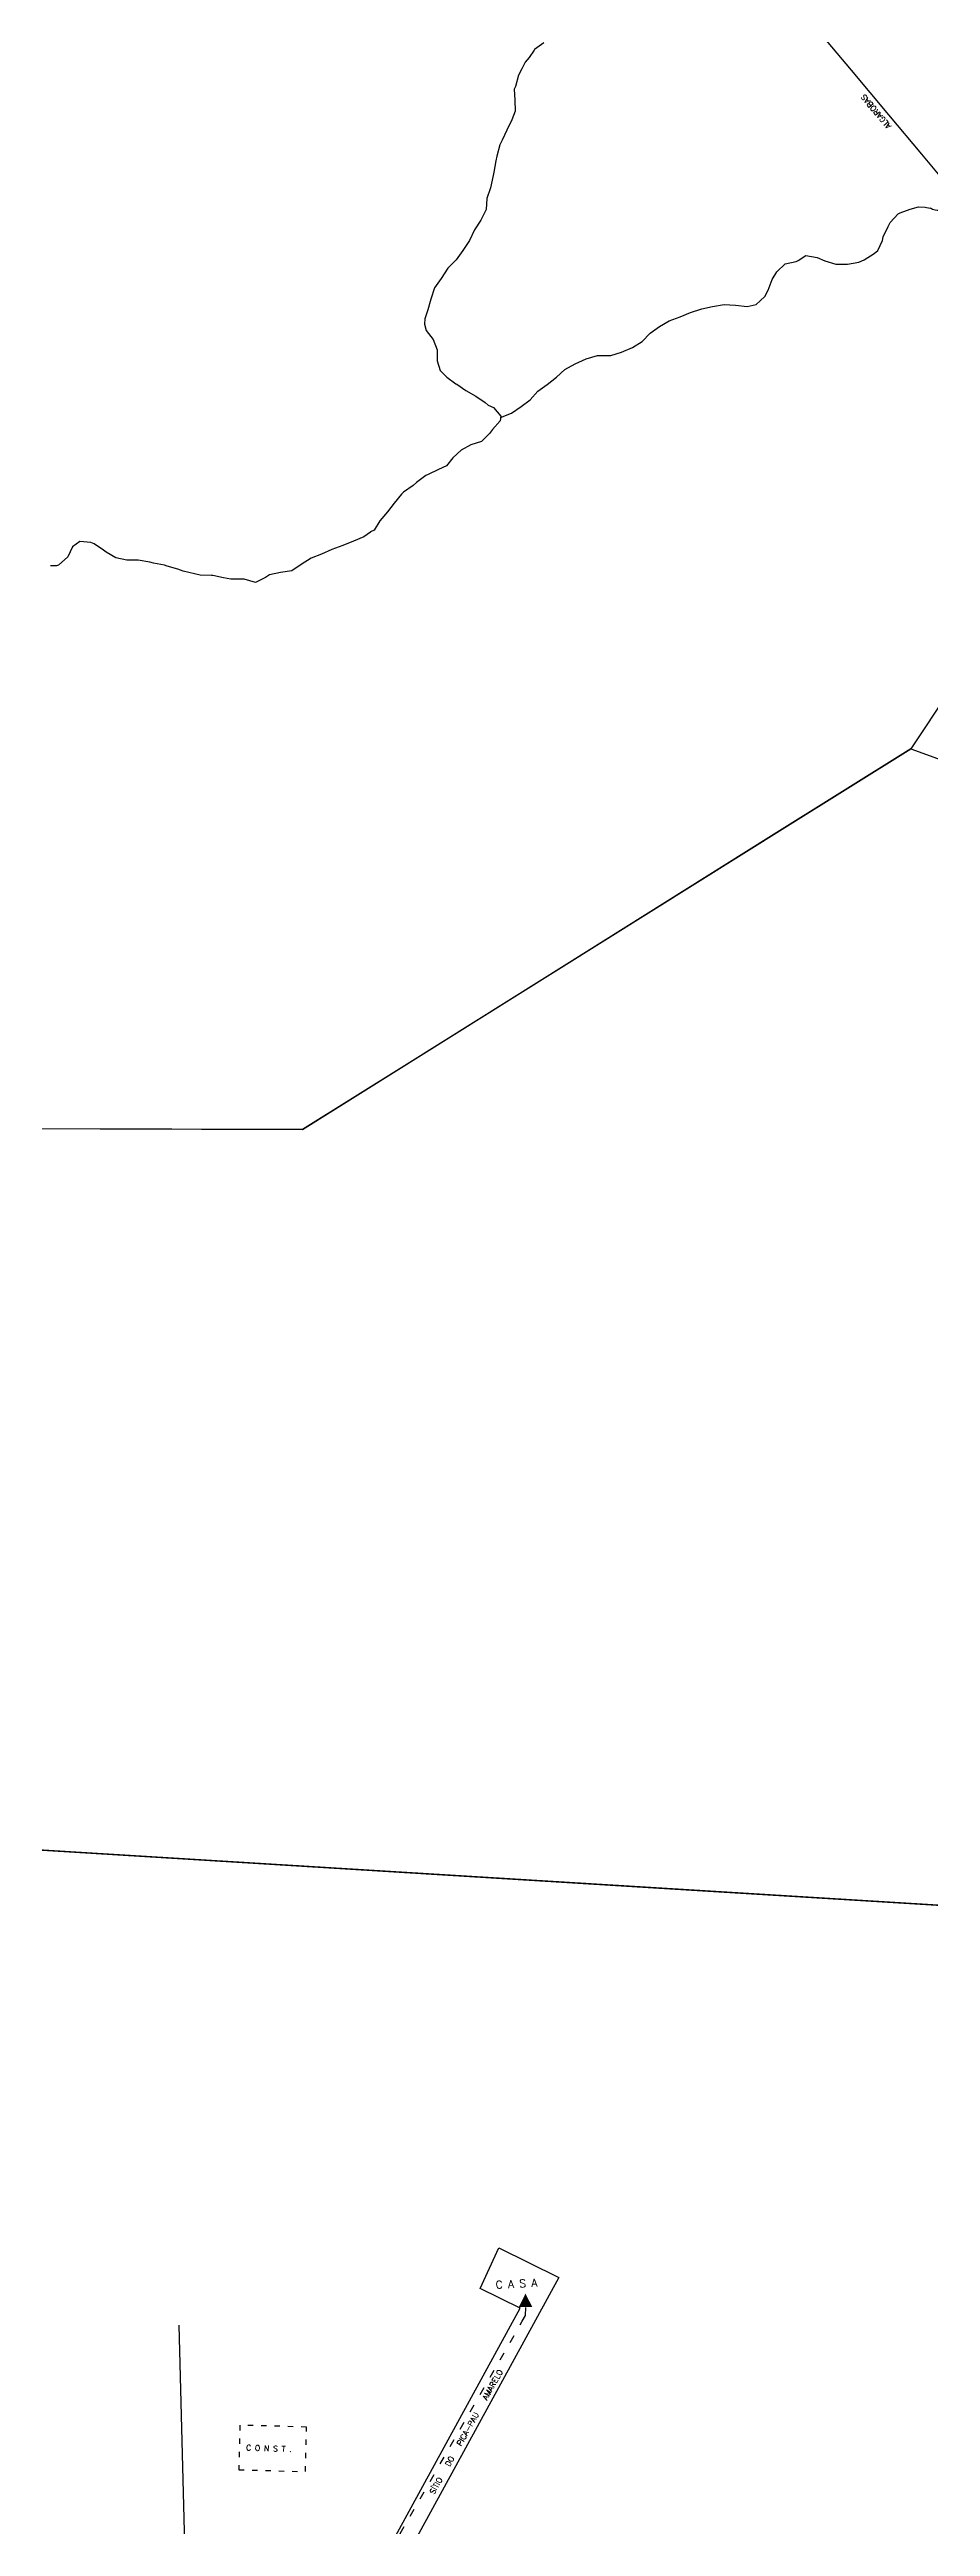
# Model space of a CAD drawing. Extents: x 714896 to 749292, y 8417558 to 8447149.
# Drawn here: x 738499 to 738895, y 8424592 to 8425704 of the extents above; entities that cross this region are included whole.
import ezdxf

# ---------------------------------------------------------------- set-up
doc = ezdxf.new("R2010")
doc.units = 0
doc.header["$MEASUREMENT"] = 0
doc.linetypes.add('ACAD_ISO03W100', pattern=[30, 12, -18])
for name, color, linetype in [('LOTE', 7, 'CONTINUOUS'), ('QUADRA', 6, 'CONTINUOUS'), ('REFERENCIA', 7, 'CONTINUOUS'), ('TEXTO', 7, 'CONTINUOUS')]:
    doc.layers.add(name, color=color, linetype=linetype)
doc.styles.add('ROMANS', font='ROMANS.SHX', dxfattribs={"height": 1.5})

msp = doc.modelspace()

# ---------------------------------------------------------------- hatches: boundary and pattern name
at = {"layer": 'LOTE'}
msp.add_hatch(color=7, dxfattribs=at).paths.add_polyline_path([(738712.7, 8424696.4), (738709.7, 8424690.3), (738715.8, 8424690.4)])

# ---------------------------------------------------------------- linework, layer by layer
at = {"layer": 'LOTE', "color": 7}
for points in [[(738643.8, 8424568.3), (738710.3, 8424689.9), (738692.3, 8424698.7), (738700.8, 8424716.9), (738727.7, 8424703.6), (738660.4, 8424580.8)], [(738557, 8424682.2), (738559.9, 8424572.2)]]:
    msp.add_lwpolyline(points, dxfattribs=at)
at = {"layer": 'LOTE', "color": 7, "linetype": 'ACAD_ISO03W100', "ltscale": 0.3}
msp.add_lwpolyline([(738660.1, 8424576.9), (738656.5, 8424588.7), (738711.3, 8424684), (738712.7, 8424686.5), (738712.9, 8424691.7)], dxfattribs=at)
at = {"layer": 'LOTE', "color": 7, "linetype": 'ACAD_ISO03W100', "ltscale": 0.2}
msp.add_lwpolyline([(738584.4, 8424637.3), (738583.9, 8424617.3), (738613.9, 8424616.5), (738614.4, 8424636.5), (738584.4, 8424637.3)], close=True, dxfattribs=at)
at = {"layer": 'QUADRA'}
msp.add_lwpolyline([(738843.7, 8425712.8), (738859, 8425694.6), (738875.8, 8425674.6), (738890.6, 8425656.9), (738902.6, 8425642.6), (738917.4, 8425625), (738925.9, 8425614.8), (738945.7, 8425591.3), (738963.5, 8425570.1), (738975.4, 8425555.9), (738987, 8425542), (738967.2, 8425512.2), (738919.9, 8425441.3), (738885.8, 8425390), (738822, 8425350.1), (738720, 8425286.3), (738659.5, 8425248.4), (738612.5, 8425219), (738495.3, 8425219.4), (738378.7, 8425219.9), (738247.1, 8425220.4), (738088.8, 8425220.9), (738250.9, 8425704.7)], dxfattribs=at)
at = {"layer": 'QUADRA', "color": 6}
for points in [[(738430.6, 8425219.7), (738612.5, 8425219), (738708, 8425278.8), (738830.4, 8425355.4), (738885.8, 8425390), (738977, 8425356.9)], [(739098, 8424858.5), (738257.2, 8424910.1)]]:
    msp.add_lwpolyline(points, dxfattribs=at)
at = {"layer": 'QUADRA', "color": 6, "linetype": 'CONTINUOUS'}
msp.add_lwpolyline([(738257.2, 8424910.1), (738770.2, 8424878.6), (739098, 8424858.5)], dxfattribs=at)
at = {"layer": 'REFERENCIA', "color": 4, "linetype": 'CONTINUOUS', "elevation": 504.5}
msp.add_lwpolyline([(738911.6, 8425636.7), (738910.2, 8425635.8), (738909.2, 8425634.9), (738907.3, 8425634.2), (738904.9, 8425632.6), (738901.2, 8425631.6), (738897.7, 8425631.6), (738896.7, 8425631.8), (738895.6, 8425632.1), (738894.6, 8425632.7)], dxfattribs=at)
at = {"layer": 'REFERENCIA', "color": 4, "linetype": 'CONTINUOUS'}
for points in [[(738720.9, 8425706.9, 504.9), (738716.7, 8425703.9, 504.9), (738716.6, 8425703.7, 504.9), (738714.4, 8425700.3, 504.9), (738712.6, 8425698.2, 504.9), (738711.1, 8425695.2, 504.9), (738709.6, 8425692.4, 504.9), (738708.2, 8425687.4, 504.9), (738707.6, 8425686.2, 504.9), (738708, 8425681.2, 504.9), (738708.1, 8425676.3, 504.9), (738706.6, 8425672.4, 504.9), (738704.4, 8425667.7, 504.9), (738702.2, 8425663.2, 504.7), (738701.2, 8425661.1, 504.6)], [(738701.2, 8425661.1, 504.6), (738699.8, 8425656.1, 504.5), (738699.4, 8425653.9, 504.5), (738698.5, 8425648.9, 504.5), (738698.2, 8425647.4, 504.4), (738697, 8425641.9, 504.4), (738695.3, 8425637.1, 504.2), (738695.1, 8425632.1, 504.2), (738692.7, 8425627.3, 504.2), (738689.8, 8425623, 504.2), (738687.6, 8425618.2, 503.9), (738684.6, 8425613.7, 503.9), (738681.6, 8425609.5, 503.9), (738677.8, 8425605.7, 503.9), (738674.8, 8425601.2, 503.9), (738671.8, 8425596.9, 503.9), (738670.2, 8425591.9, 504.1), (738668.8, 8425587, 504.1), (738667.5, 8425583.1, 503.9)], [(738701.5, 8425538.7, 502.8), (738706.4, 8425540.7, 503.1), (738710.8, 8425543.7, 503.4), (738714.8, 8425546.7, 504.6), (738718.2, 8425550.5, 505.1), (738722.4, 8425553.5, 505.2), (738726.6, 8425556.9, 505.2), (738730.4, 8425560.3, 505.7), (738735.1, 8425562.8, 505.8), (738740, 8425565, 505.8), (738745, 8425566.6, 505.8), (738745.7, 8425566.6, 505.8), (738751, 8425566.6, 505.8), (738755.8, 8425568.1, 505.8), (738760.8, 8425570.1, 505.8), (738765.1, 8425572.9, 505.8), (738768.8, 8425576.6, 505.8), (738772.9, 8425579.6, 505.7), (738777.3, 8425582.1, 505.7), (738782.2, 8425583.9, 505.7), (738786.9, 8425585.8, 505.7), (738791.9, 8425587.5, 505.7), (738796.8, 8425588.5, 505.7), (738802, 8425589.4, 505.7), (738807.1, 8425589.2, 505.7), (738812.3, 8425588.6, 505.6), (738816.4, 8425589.5, 505.6), (738820.3, 8425593, 505.6), (738821.7, 8425595.9, 505.5), (738823.6, 8425600.7, 505.5), (738825.6, 8425604.1, 505.5), (738829.4, 8425607.7, 505.5), (738834.3, 8425608.8, 505.5), (738835.2, 8425609.2, 505.5), (738838.6, 8425611.5, 505.5), (738843.8, 8425610.6, 505.6), (738847.2, 8425609, 505.6), (738852.2, 8425607.6, 505.6), (738857.4, 8425607.6, 505.6), (738862.5, 8425608.4, 505.6), (738864.9, 8425609.5, 505.6), (738869.3, 8425612.3, 505.6), (738871, 8425613.7, 505.6), (738873.1, 8425618.2, 505.6), (738873.4, 8425619.8, 505.6), (738875.6, 8425624.5, 505.6), (738876.6, 8425626.3, 505.6), (738880.2, 8425630.2, 505.6), (738881.1, 8425630.6, 505.6), (738885.6, 8425632.2, 505.6), (738889.2, 8425633.3, 505.6), (738892.3, 8425633.2, 505.6), (738892.8, 8425633, 505.6), (738894.6, 8425632.7, 504.7)], [(738667.5, 8425583.1, 503.9), (738667.3, 8425580.6, 504.1), (738668.1, 8425577.8, 503.9), (738671.3, 8425573.8, 503.6), (738673, 8425569.1, 503.6), (738673, 8425567.5, 503.6), (738673.1, 8425564.2, 503.6), (738674.4, 8425559.8, 503.6), (738677.4, 8425556.9, 503.6), (738681.5, 8425553.9, 503.6), (738681.9, 8425553.7, 503.6), (738686, 8425550.9, 503.4), (738690.4, 8425548.3, 503.1), (738694.6, 8425545.4, 503.1), (738695.9, 8425544.3, 502.8), (738698.3, 8425543.2, 502.8), (738701.6, 8425539.3, 502.8), (738701.4, 8425537.2, 502.8), (738697.9, 8425533.4, 502.7), (738696.6, 8425531.6, 502.7), (738692.9, 8425528, 503.1), (738688.2, 8425526.5, 503.3), (738683.8, 8425524, 504), (738680.1, 8425520.6, 504), (738677.3, 8425517.1, 503.7)], [(738677.3, 8425517.1, 503.7), (738673.6, 8425515.4, 503.7), (738669, 8425513.1, 503.2), (738668, 8425512.7, 503.2), (738663.8, 8425509.6, 503.4), (738662.2, 8425508.2, 503.5), (738658, 8425505.2, 503.5), (738657.1, 8425504.3, 503.4), (738653.8, 8425500.3, 503.4), (738650.7, 8425496.3, 503.1), (738647.3, 8425492.4, 503), (738644.7, 8425488.1, 503.2), (738643.1, 8425487.4, 503.8)], [(738556.6, 8425470.6, 503.8), (738551.7, 8425472, 504), (738550.6, 8425472.5, 504), (738545.6, 8425473.4, 504), (738543.9, 8425473.8, 504), (738538.7, 8425474.6, 504), (738533.6, 8425474.6, 504), (738528.7, 8425475.7, 504), (738524.3, 8425478.2, 504), (738523.2, 8425479.2, 504), (738518.9, 8425482, 504), (738517.4, 8425482.6, 504), (738512.6, 8425483, 504), (738509.3, 8425480.6, 504), (738507.1, 8425476.1, 504), (738502.9, 8425472.5, 504), (738502, 8425472.2, 504), (738499.4, 8425472.2, 504)], [(738643.2, 8425487.5, 503.8), (738643.1, 8425487.3, 503.8), (738640.1, 8425485.2, 503.8), (738635.4, 8425483.2, 503.8), (738630.6, 8425481.3, 503.8), (738625.7, 8425479.4, 503.8), (738621.1, 8425477.4, 503.8), (738616.4, 8425475.6, 503.8), (738612, 8425472.8, 503.8), (738607.8, 8425469.9, 503.8), (738602.7, 8425469.1, 503.8), (738597.7, 8425468.1, 503.8), (738596, 8425466.9, 503.8), (738591.4, 8425464.7, 503.8), (738586.4, 8425466.2, 503.8), (738585.5, 8425466.2, 503.8), (738580.3, 8425466.2, 503.8), (738577.1, 8425466.8, 503.8), (738572.2, 8425467.8, 503.8), (738571.7, 8425467.8, 503.8), (738566.6, 8425468, 503.8), (738564, 8425468.5, 503.8), (738559, 8425469.8, 503.8), (738556.6, 8425470.6, 503.8)]]:
    msp.add_polyline3d(points, dxfattribs=at)

# ---------------------------------------------------------------- texts
at = {"layer": 'TEXTO', "style": 'ROMANS'}
for s, height, rotation, p in [('ALGAROBAS', 2.5, 129.8413, (738877.2, 8425669.6)), ('C A S A', 3.5, 2.946, (738699.4, 8424698.6)), ('SÍTIO   DO   PICA-PAU   AMARELO', 2.5, 60.7296, (738671.7, 8424606.1)), ('C O N S T .', 2.5, 358.1068, (738587.2, 8424626))]:
    msp.add_text(s, height=height, rotation=rotation, dxfattribs=at).set_placement(p)

doc.saveas('drawing.dxf')
